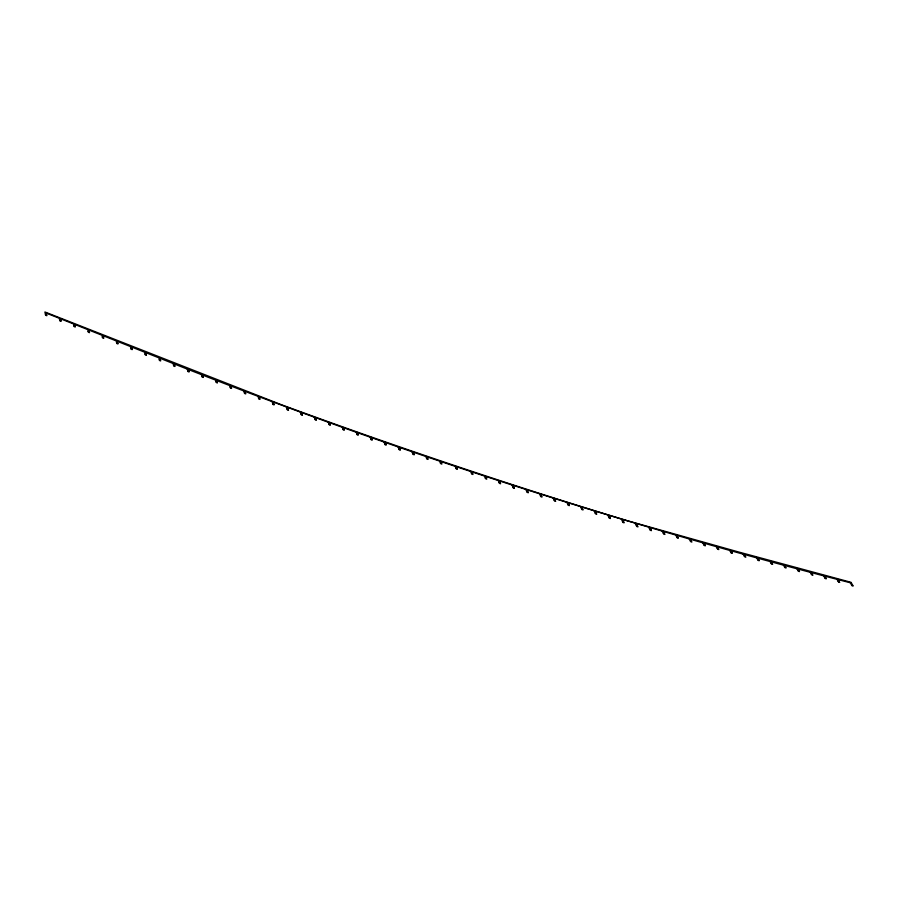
<?xml version="1.0" encoding="UTF-8"?>
<svg xmlns="http://www.w3.org/2000/svg" width="898" height="898" viewBox="0 0 898 898"><rect width="100%" height="100%" fill="white"/><g stroke="black" fill="none" stroke-linecap="round" stroke-linejoin="round"><path stroke-width="1.35" d="M851.416 583.038C617.835 523.018 387.835 449.067 163.773 359.784L160.069 358.313L160.652 360.94L159.474 360.468L158.89 357.842L145.835 352.656L146.419 355.282L145.24 354.822L144.657 352.196L131.602 347.01L132.197 349.636L131.018 349.165L130.423 346.538L117.38 341.352L117.964 343.979L116.785 343.507L116.201 340.892L103.147 335.706L103.73 338.333L102.552 337.861L101.968 335.235L88.913 330.049L89.497 332.675L88.318 332.204L87.735 329.577L74.68 324.391L75.275 327.018L74.096 326.558L73.501 323.931L60.458 318.745L61.042 321.372L59.863 320.9L59.279 318.274L46.225 313.088L46.808 315.714L45.63 315.254L44.9 311.976L281.501 404.774A3337.372 1321.62 29.8 0 0 626.972 520.627L739.267 552.169L851.001 582.297L853.1 586.024L851.989 585.732L850.305 582.735M744.285 556.053L745.396 556.356M757.699 559.667L758.81 559.97M771.101 563.282L772.213 563.585M784.538 566.907L785.638 567.199M797.94 570.522L799.052 570.814M811.343 574.136L812.454 574.439M824.757 577.751L825.868 578.054M838.16 581.365L839.271 581.668M851.573 584.98L852.673 585.283M636.435 525.801L637.546 526.116M649.905 529.584L651.028 529.899M663.386 533.367L664.498 533.681M676.856 537.15L677.979 537.464M690.337 540.933L691.449 541.247M703.808 544.727L704.93 545.041M717.289 548.51L718.4 548.824M730.759 552.292L731.881 552.607M526.823 491.655L527.968 492.014M540.506 495.954L541.651 496.313M554.189 500.253L555.334 500.601M567.873 504.541L569.006 504.901M581.556 508.84L582.69 509.2M595.239 513.128L596.373 513.488M608.923 517.428L610.056 517.787M622.595 521.727L623.74 522.075M398.948 449.045L400.093 449.438M412.766 453.681L413.911 454.062M426.584 458.317L427.74 458.698M440.402 462.953L441.558 463.334M455.948 468.161L457.104 468.554M471.495 473.381L472.651 473.762M485.313 478.005L486.469 478.398M499.131 482.641L500.287 483.034M512.949 487.277L514.105 487.659M287.113 409.196L288.269 409.611M301.066 414.169L302.233 414.584M315.03 419.142L316.186 419.557M328.982 424.114L330.138 424.529M342.935 429.087L344.102 429.502M356.888 434.06L358.055 434.475M370.852 439.032L372.008 439.448M384.804 444.005L385.972 444.42M173.583 365.385L174.751 365.834M187.772 370.874L188.939 371.334M201.904 376.352L203.083 376.801M216.092 381.841L217.271 382.301M230.236 387.319L231.403 387.768M244.391 392.796L245.569 393.257M258.579 398.285L259.747 398.746M272.734 403.774L273.912 404.223M45.484 314.592L46.662 315.063M59.717 320.249L60.896 320.709M73.95 325.895L75.129 326.367M88.172 331.553L89.351 332.013M102.406 337.199L103.584 337.67M116.639 342.856L117.818 343.328M130.872 348.514L132.051 348.974M145.094 354.16L146.273 354.631M159.328 359.817L160.506 360.278M838.014 579.423L839.697 582.409L838.586 582.117L836.902 579.12M824.6 575.809L826.283 578.795L825.172 578.503L823.488 575.506M811.197 572.194L812.881 575.18L811.77 574.888L810.086 571.891M797.783 568.569L799.467 571.566L798.367 571.263L796.683 568.277M784.381 564.965L786.064 567.951L784.953 567.648L783.269 564.662M770.955 561.34L772.639 564.326L771.528 564.034L769.844 561.037M757.542 557.725L759.225 560.711L758.114 560.419L756.43 557.422M744.139 554.111L745.823 557.097L744.711 556.805L743.028 553.808M730.68 550.384L732.285 553.348L731.163 553.033L729.569 550.07M717.21 546.59L718.804 549.565L717.682 549.25L716.088 546.276M703.729 542.807L705.334 545.782L704.212 545.468L702.618 542.493M690.259 539.024L691.853 541.999L690.73 541.685L689.136 538.71M676.778 535.242L678.372 538.205L677.26 537.891L675.666 534.927M663.308 531.459L664.902 534.422L663.779 534.108L662.185 531.145M649.826 527.665L651.42 530.639L650.309 530.325L648.715 527.351M636.356 523.882L637.95 526.857L636.828 526.542L635.234 523.568M622.741 519.908L624.065 522.804L622.931 522.445L621.607 519.549M609.057 515.62L610.393 518.505L609.248 518.146L607.924 515.261M595.385 511.321L596.71 514.217L595.565 513.858L594.24 510.962M581.702 507.033L583.027 509.918L581.882 509.559L580.557 506.674M568.019 502.734L569.343 505.619L568.21 505.271L566.874 502.375M554.335 498.435L555.66 501.331L554.526 500.972L553.202 498.087M540.652 494.147L541.977 497.032L540.843 496.673L539.518 493.788M526.969 489.848L528.293 492.744L527.16 492.385L525.835 489.489M513.241 485.537L514.386 488.366L513.241 487.984L512.096 485.156M499.423 480.913L500.568 483.741L499.423 483.349L498.278 480.52M485.605 476.277L486.75 479.105L485.594 478.713L484.46 475.884M471.787 471.641L472.932 474.47L471.776 474.088L470.642 471.248M456.24 466.421L457.385 469.261L456.229 468.868L455.095 466.04M440.694 461.213L441.838 464.041L440.682 463.66L439.549 460.831M426.876 456.577L428.02 459.406L426.864 459.024L425.731 456.195M413.058 451.941L414.203 454.77L413.046 454.388L411.901 451.559M399.24 447.305L400.385 450.145L399.228 449.752L398.083 446.923M385.253 442.344L386.207 445.116L385.04 444.701L384.086 441.939M371.289 437.371L372.255 440.143L371.087 439.728L370.133 436.956M357.337 432.398L358.291 435.171L357.135 434.755L356.169 431.983M343.384 427.426L344.338 430.198L343.171 429.783L342.217 427.01M329.42 422.453L330.385 425.214L329.218 424.81L328.264 422.038M315.467 417.48L316.422 420.242L315.265 419.837L314.3 417.065M301.515 412.508L302.469 415.269L301.313 414.854L300.347 412.092M287.551 407.535L288.516 410.296L287.349 409.881L286.395 407.12M273.407 402.237L274.081 404.897L272.913 404.437L272.229 401.776M259.241 396.748L259.926 399.408L258.747 398.959L258.063 396.299M245.053 391.259L245.738 393.919L244.559 393.459L243.886 390.798M230.898 385.77L231.572 388.441L230.404 387.981L229.72 385.321M216.755 380.303L217.439 382.963L216.261 382.503L215.587 379.843M202.566 374.803L203.251 377.474L202.072 377.014L201.399 374.354M188.434 369.336L189.108 371.996L187.94 371.536L187.255 368.876M174.246 363.836L174.919 366.496L173.752 366.047L173.078 363.387"/></g></svg>
